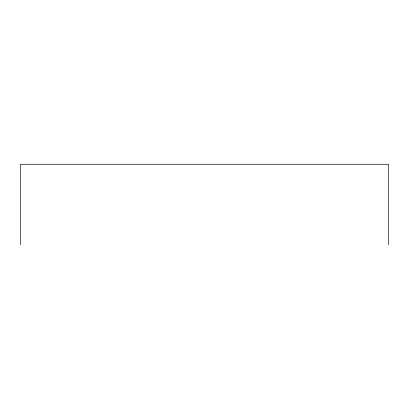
<?xml version="1.0" encoding="UTF-8"?>
<svg xmlns="http://www.w3.org/2000/svg" width="409" height="409" viewBox="0 0 409 409"><rect width="100%" height="100%" fill="white"/><g stroke="black" fill="none" stroke-linecap="round" stroke-linejoin="round"><path stroke-width="0.61" d="M388.55 244.715L388.55 164.285L20.45 164.285L20.45 244.715"/></g></svg>
